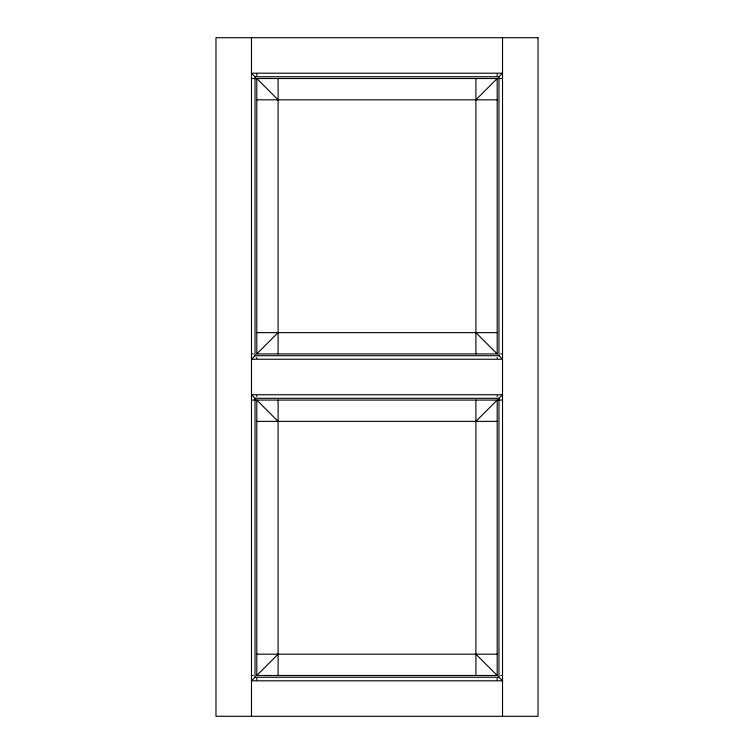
<?xml version="1.0" encoding="UTF-8"?>
<svg xmlns="http://www.w3.org/2000/svg" width="754" height="754" viewBox="0 0 754 754"><rect width="100%" height="100%" fill="white"/><g stroke="black" fill="none" stroke-linecap="round" stroke-linejoin="round"><path stroke-width="1.13" d="M475.897 99.82L497.197 78.52L497.197 353.928L256.803 353.928L256.803 78.52L278.103 99.82M498.978 76.748L502.522 73.195L251.478 73.195L255.022 76.748L255.022 355.7L251.478 359.253L502.522 359.253L498.978 355.7L498.978 76.748L255.022 76.748M256.803 353.928L278.103 332.627M475.897 421.373L497.197 400.072L497.197 675.48L256.803 675.48L256.803 400.072L278.103 421.373M498.978 398.3L502.522 394.747L251.478 394.747L255.022 398.3L255.022 677.252L251.478 680.805L502.522 680.805L498.978 677.252L498.978 398.3L255.022 398.3M256.803 675.48L278.103 654.18M251.478 78.52L502.522 78.52M256.803 99.82L497.197 99.82M256.803 332.627L497.197 332.627M252.392 353.928L253.25 353.928M500.75 353.928L501.608 353.928M255.022 355.7L498.978 355.7M251.478 400.072L502.522 400.072M256.803 421.373L497.197 421.373M256.803 654.18L497.197 654.18M252.392 675.48L253.25 675.48M500.75 675.48L501.608 675.48M255.022 677.252L498.978 677.252M475.897 332.627L497.197 353.928M475.897 654.18L497.197 675.48M502.522 37.7L502.522 716.3M497.197 74.118L497.197 75.711M497.197 357.471L497.197 358.329M497.197 395.671L497.197 396.529M497.197 678.289L497.197 679.882M475.897 78.52L475.897 353.928M475.897 400.072L475.897 675.48M278.103 78.52L278.103 353.928M278.103 400.072L278.103 675.48M256.803 74.118L256.803 75.711M256.803 357.471L256.803 358.329M256.803 395.671L256.803 396.529M256.803 678.289L256.803 679.882M251.478 37.7L251.478 716.3M538.026 37.7L215.974 37.7L215.974 716.3L538.026 716.3L538.026 37.7"/></g></svg>
